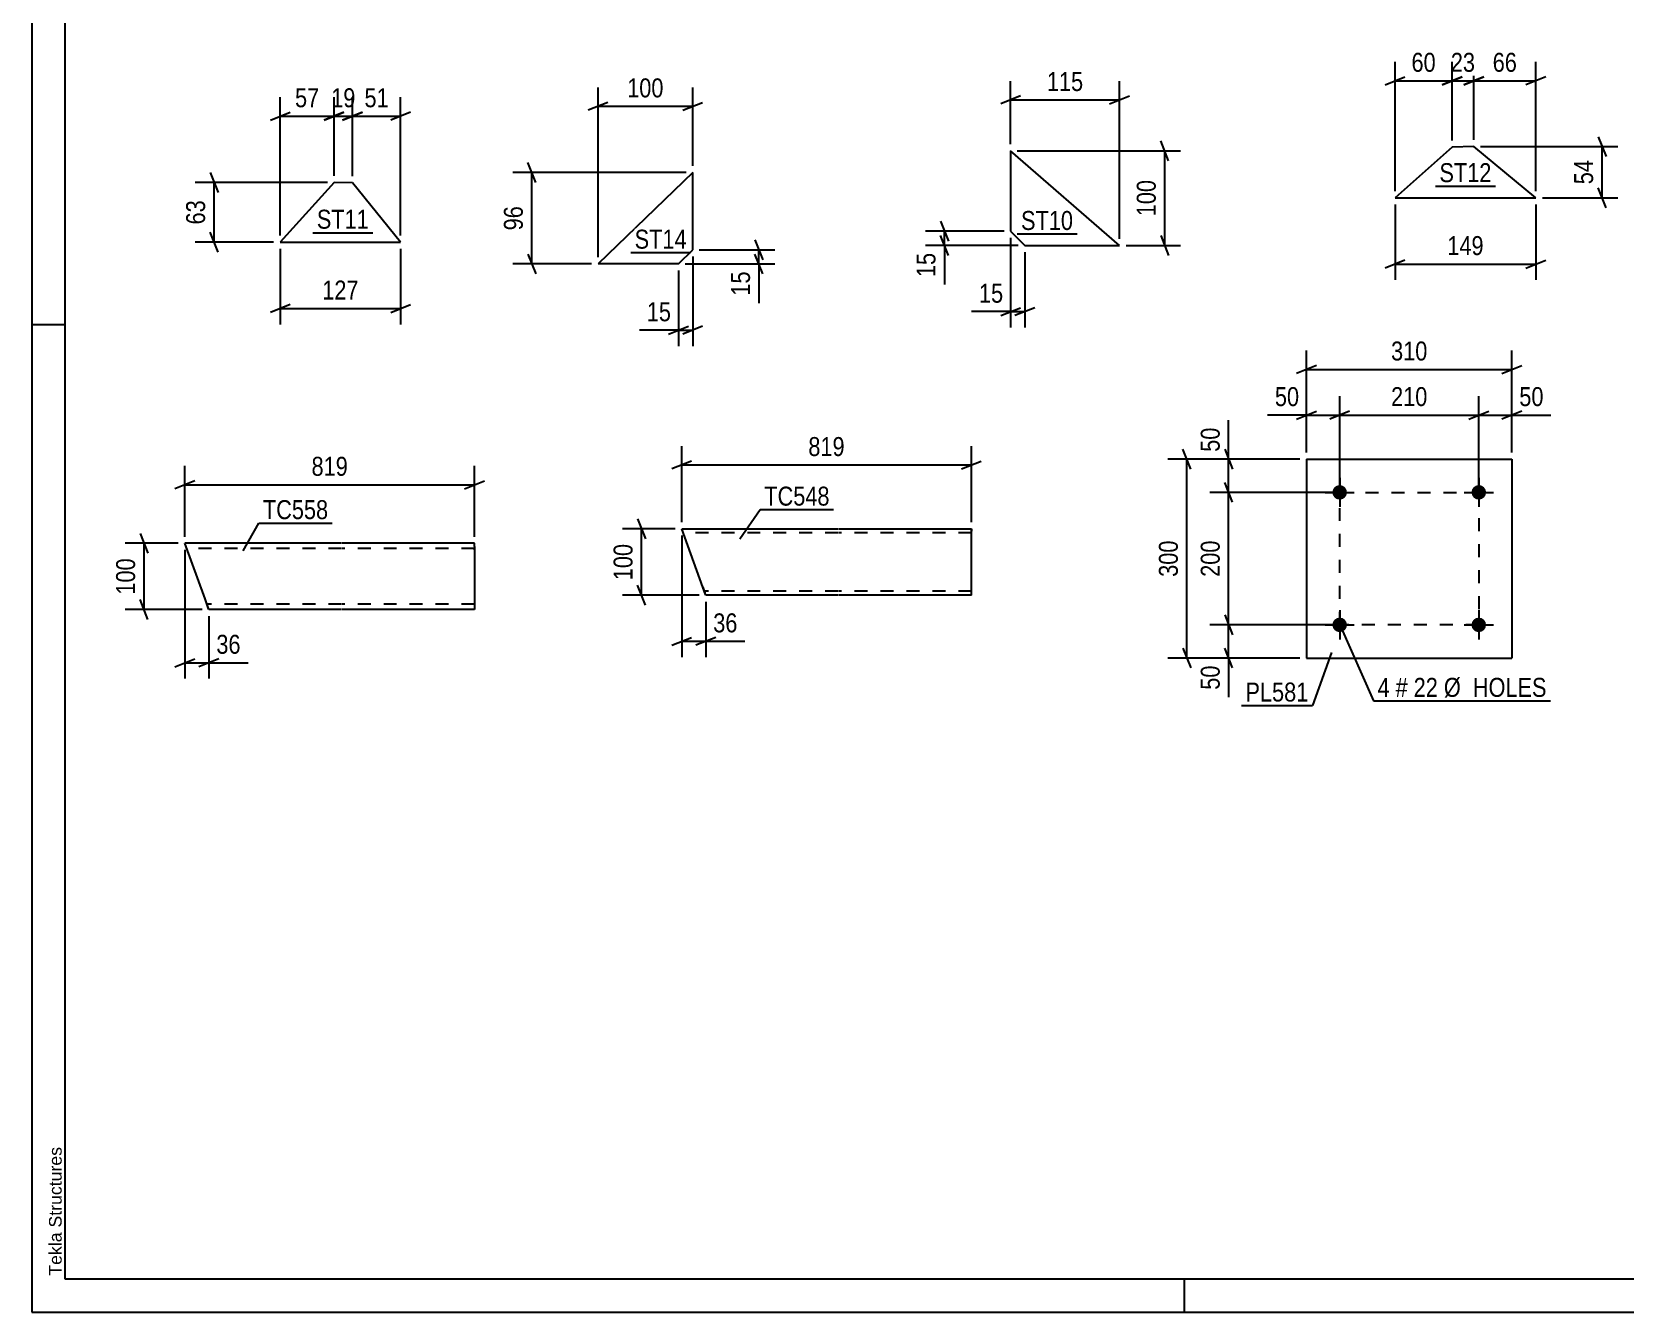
# Model space of a CAD drawing. Header units: millimetres. Extents: x 0 to 594, y 0 to 420.
# Drawn here: x 0 to 240.5, y 0 to 193.2 of the extents above; entities that cross this region are included whole.
import ezdxf

# ---------------------------------------------------------------- set-up
doc = ezdxf.new("R2010")
doc.units = ezdxf.units.MM
doc.linetypes.add('DXK_LINE_DOT2', pattern=[3.9198, 1.9599, -1.9599])
doc.styles.add('Arial', font='ARIAL.TTF', dxfattribs={"height": 0.2})
doc.styles.add('Arial Narrow', font='ARIALN.TTF', dxfattribs={"height": 0.2})

# ---------------------------------------------------------------- blocks, each defined once
blk = doc.blocks.new('Unknown-389636053-24719')
at = {"color": 5, "linetype": 'Continuous'}
for p, q in [((0, 420), (0, 0)), ((5, 415), (5, 5)), ((5, 149), (0, 149)), ((5, 5), (589, 5)), ((174, 0), (174, 5)), ((0, 0), (594, 0))]:
    blk.add_line(p, q, dxfattribs=at)
at = {"color": 174, "linetype": 'Continuous', "style": 'Arial'}
blk.add_text('Tekla Structures', height=1.9102, rotation=90, dxfattribs=at).set_placement((4.5, 5.5))
blk = doc.blocks.new('Part-389636053-25177 - 25176')
at = {"color": 2, "linetype": 'Continuous'}
for p, q in [((45.62, 170.49), (37.5, 161.47)), ((48.41, 170.42), (45.62, 170.49)), ((55.67, 161.47), (48.41, 170.42)), ((37.5, 161.47), (55.67, 161.47))]:
    blk.add_line(p, q, dxfattribs=at)
blk = doc.blocks.new('Part-389636053-25183 - 25182')
at = {"color": 2, "linetype": 'Continuous'}
for p, q in [((214.41, 175.84), (205.79, 168.18)), ((217.67, 175.9), (214.41, 175.84)), ((227.04, 168.18), (217.67, 175.9)), ((205.79, 168.18), (227.04, 168.18))]:
    blk.add_line(p, q, dxfattribs=at)
blk = doc.blocks.new('Part-389636053-25191 - 25190')
at = {"color": 2, "linetype": 'Continuous'}
for p, q in [((99.76, 171.98), (85.47, 158.19)), ((99.76, 160.33), (99.76, 171.98)), ((97.62, 158.19), (99.76, 160.33)), ((97.62, 158.19), (85.47, 158.19))]:
    blk.add_line(p, q, dxfattribs=at)
blk = doc.blocks.new('Part-389636053-57016 - 57015')
at = {"color": 2, "linetype": 'Continuous'}
for p, q in [((192.43, 128.72), (192.43, 98.72)), ((192.43, 128.72), (223.43, 128.72)), ((223.43, 128.72), (223.43, 98.72)), ((192.43, 98.72), (223.43, 98.72))]:
    blk.add_line(p, q, dxfattribs=at)
blk = doc.blocks.new('Bolt-389636053-57017 - 57015')
at = {"linetype": 'Continuous'}
for points in [[(198.53, 103.72, -1), (196.33, 103.72, -1)], [(219.53, 103.72, -1), (217.33, 103.72, -1)]]:
    blk.add_hatch(color=1, dxfattribs=at).paths.add_polyline_path(points)
at = {"color": 1, "linetype": 'Continuous'}
for p, q in [((197.43, 105.92), (197.43, 101.52)), ((218.43, 105.92), (218.43, 101.52)), ((195.23, 103.72), (199.63, 103.72)), ((216.23, 103.72), (220.63, 103.72))]:
    blk.add_line(p, q, dxfattribs=at)
blk = doc.blocks.new('Bolt-389636053-57018 - 57015')
at = {"linetype": 'Continuous'}
for points in [[(198.53, 123.72, -1), (196.33, 123.72, -1)], [(219.53, 123.72, -1), (217.33, 123.72, -1)]]:
    blk.add_hatch(color=1, dxfattribs=at).paths.add_polyline_path(points)
at = {"color": 1, "linetype": 'Continuous'}
for p, q in [((197.43, 125.92), (197.43, 121.52)), ((218.43, 125.92), (218.43, 121.52)), ((195.23, 123.72), (199.63, 123.72)), ((216.23, 123.72), (220.63, 123.72))]:
    blk.add_line(p, q, dxfattribs=at)
blk = doc.blocks.new('Part-389636053-50492 - 50491')
at = {"color": 2, "linetype": 'Continuous'}
for p, q in [((98.1, 118.2), (121.73, 118.2)), ((101.29, 109.4), (98.1, 118.2)), ((121.83, 118.2), (141.83, 118.2)), ((141.83, 108.2), (141.83, 118.2)), ((101.7, 108.29), (101.29, 109.4)), ((101.73, 108.2), (101.7, 108.29)), ((121.73, 108.2), (101.73, 108.2)), ((141.83, 108.2), (121.83, 108.2))]:
    blk.add_line(p, q, dxfattribs=at)
at = {"color": 7, "linetype": 'DXK_LINE_DOT2'}
for p, q in [((141.83, 118.2), (141.83, 117.85)), ((121.73, 117.6), (98.32, 117.6)), ((141.83, 117.6), (121.83, 117.6)), ((101.29, 109.4), (101.6, 108.55)), ((121.73, 108.8), (101.51, 108.8)), ((141.83, 108.8), (121.83, 108.8))]:
    blk.add_line(p, q, dxfattribs=at)
blk = doc.blocks.new('Part-389636053-25271 - 25270')
at = {"color": 2, "linetype": 'Continuous'}
for p, q in [((147.76, 175.27), (147.76, 163.13)), ((164.19, 160.99), (147.76, 175.27)), ((147.76, 163.13), (149.9, 160.99)), ((149.9, 160.99), (164.19, 160.99))]:
    blk.add_line(p, q, dxfattribs=at)
blk = doc.blocks.new('Part-389636053-50500 - 50499')
at = {"color": 2, "linetype": 'Continuous'}
for p, q in [((46.73, 116.03), (23.09, 116.03)), ((26.15, 107.63), (23.09, 116.03)), ((66.83, 116.03), (46.83, 116.03)), ((66.83, 115.57), (66.83, 116.03)), ((66.83, 115.57), (66.83, 115.05)), ((66.83, 115.05), (66.83, 107.63)), ((26.73, 106.03), (26.15, 107.63)), ((46.73, 106.03), (26.73, 106.03)), ((66.83, 106.03), (46.83, 106.03)), ((66.83, 107.63), (66.83, 106.03))]:
    blk.add_line(p, q, dxfattribs=at)
at = {"color": 7, "linetype": 'DXK_LINE_DOT2'}
for p, q in [((46.73, 115.23), (23.38, 115.23)), ((66.83, 115.23), (46.83, 115.23)), ((66.83, 115.05), (66.83, 115.17)), ((26.68, 106.16), (26.15, 107.63)), ((46.73, 106.83), (26.44, 106.83)), ((66.83, 106.83), (46.83, 106.83))]:
    blk.add_line(p, q, dxfattribs=at)
blk = doc.blocks.new('Rectangle-389636053-58300 - 57015')
at = {"color": 1, "linetype": 'DXK_LINE_DOT2'}
blk.add_lwpolyline([(197.43, 123.72), (218.43, 123.72), (218.43, 103.72), (197.43, 103.72), (197.43, 123.72)], close=True, dxfattribs=at)
blk = doc.blocks.new('StraightDimension-389636053-25798 - 25176')
at = {"color": 7, "linetype": 'Continuous'}
for p, q in [((45.62, 171.49), (45.62, 183.34)), ((48.41, 171.42), (48.41, 183.34)), ((44.12, 179.89), (47.12, 181.09)), ((45.62, 180.49), (48.41, 180.49)), ((49.91, 181.09), (46.91, 179.89))]:
    blk.add_line(p, q, dxfattribs=at)
at = {"color": 0}
blk.add_wipeout([(49.44, 181.24), (49.44, 185.44), (44.59, 185.44), (44.59, 181.24)], dxfattribs=at)
at = {"color": 3, "style": 'Arial Narrow'}
blk.add_text('19', height=2.863, dxfattribs=at).set_placement((45.19, 181.84))
blk = doc.blocks.new('StraightDimension-389636053-25811 - 25176')
at = {"color": 7, "linetype": 'Continuous'}
for p, q in [((26.9, 171.99), (28.1, 168.99)), ((44.62, 170.49), (24.65, 170.49)), ((27.5, 161.47), (27.5, 170.49)), ((36.5, 161.47), (24.65, 161.47)), ((28.1, 159.97), (26.9, 162.97))]:
    blk.add_line(p, q, dxfattribs=at)
at = {"color": 0}
blk.add_wipeout([(26.75, 168.41), (22.55, 168.41), (22.55, 163.55), (26.75, 163.55)], dxfattribs=at)
at = {"color": 3, "style": 'Arial Narrow'}
blk.add_text('63', height=2.863, rotation=90.0002, dxfattribs=at).set_placement((26.15, 164.15))
blk = doc.blocks.new('StraightDimension-389636053-25805 - 25176')
at = {"color": 7, "linetype": 'Continuous'}
for p, q in [((37.5, 160.47), (37.5, 149.07)), ((55.67, 160.47), (55.67, 149.07)), ((39, 152.07), (36, 150.87)), ((54.17, 150.87), (57.17, 152.07)), ((37.5, 151.47), (55.67, 151.47))]:
    blk.add_line(p, q, dxfattribs=at)
at = {"color": 0}
blk.add_wipeout([(49.93, 152.22), (49.93, 156.42), (43.24, 156.42), (43.24, 152.22)], dxfattribs=at)
at = {"color": 3, "style": 'Arial Narrow'}
blk.add_text('127', height=2.863, dxfattribs=at).set_placement((43.84, 152.82))
blk = doc.blocks.new('StraightDimension-389636053-25797 - 25176')
at = {"color": 7, "linetype": 'Continuous'}
for p, q in [((48.41, 171.42), (48.41, 183.34)), ((55.67, 162.47), (55.67, 183.34)), ((46.91, 179.89), (49.91, 181.09)), ((48.41, 180.49), (55.67, 180.49)), ((57.17, 181.09), (54.17, 179.89))]:
    blk.add_line(p, q, dxfattribs=at)
at = {"color": 0}
blk.add_wipeout([(54.47, 181.24), (54.47, 185.44), (49.61, 185.44), (49.61, 181.24)], dxfattribs=at)
at = {"color": 3, "style": 'Arial Narrow'}
blk.add_text('51', height=2.863, dxfattribs=at).set_placement((50.21, 181.84))
blk = doc.blocks.new('StraightDimension-389636053-25799 - 25176')
at = {"color": 7, "linetype": 'Continuous'}
for p, q in [((37.5, 162.47), (37.5, 183.34)), ((45.62, 171.49), (45.62, 183.34)), ((36, 179.89), (39, 181.09)), ((37.5, 180.49), (45.62, 180.49)), ((47.12, 181.09), (44.12, 179.89))]:
    blk.add_line(p, q, dxfattribs=at)
at = {"color": 0}
blk.add_wipeout([(43.99, 181.24), (43.99, 185.44), (39.13, 185.44), (39.13, 181.24)], dxfattribs=at)
at = {"color": 3, "style": 'Arial Narrow'}
blk.add_text('57', height=2.863, dxfattribs=at).set_placement((39.73, 181.84))
blk = doc.blocks.new('StraightDimension-389636053-25829 - 25182')
at = {"color": 7, "linetype": 'Continuous'}
for p, q in [((205.79, 167.18), (205.79, 155.78)), ((227.04, 167.18), (227.04, 155.78)), ((207.29, 158.78), (204.29, 157.58)), ((225.54, 157.58), (228.54, 158.78)), ((205.79, 158.18), (227.04, 158.18))]:
    blk.add_line(p, q, dxfattribs=at)
at = {"color": 0}
blk.add_wipeout([(219.76, 158.93), (219.76, 163.13), (213.08, 163.13), (213.08, 158.93)], dxfattribs=at)
at = {"color": 3, "style": 'Arial Narrow'}
blk.add_text('149', height=2.863, dxfattribs=at).set_placement((213.68, 159.53))
blk = doc.blocks.new('StraightDimension-389636053-25821 - 25182')
at = {"color": 7, "linetype": 'Continuous'}
for p, q in [((217.67, 176.9), (217.67, 188.69)), ((227.04, 169.18), (227.04, 188.69)), ((216.17, 185.24), (219.17, 186.44)), ((217.67, 185.84), (227.04, 185.84)), ((228.54, 186.44), (225.54, 185.24))]:
    blk.add_line(p, q, dxfattribs=at)
at = {"color": 0}
blk.add_wipeout([(224.78, 186.59), (224.78, 190.79), (219.93, 190.79), (219.93, 186.59)], dxfattribs=at)
at = {"color": 3, "style": 'Arial Narrow'}
blk.add_text('66', height=2.863, dxfattribs=at).set_placement((220.53, 187.19))
blk = doc.blocks.new('StraightDimension-389636053-25817 - 25182')
at = {"color": 7, "linetype": 'Continuous'}
for p, q in [((218.67, 175.9), (239.44, 175.9)), ((236.44, 177.4), (237.64, 174.4)), ((237.04, 168.18), (237.04, 175.9)), ((237.64, 166.68), (236.44, 169.68)), ((228.04, 168.18), (239.44, 168.18))]:
    blk.add_line(p, q, dxfattribs=at)
at = {"color": 0}
blk.add_wipeout([(236.29, 174.47), (232.09, 174.47), (232.09, 169.62), (236.29, 169.62)], dxfattribs=at)
at = {"color": 3, "style": 'Arial Narrow'}
blk.add_text('54', height=2.863, rotation=90.0002, dxfattribs=at).set_placement((235.69, 170.22))
blk = doc.blocks.new('StraightDimension-389636053-25822 - 25182')
at = {"color": 7, "linetype": 'Continuous'}
for p, q in [((214.41, 176.84), (214.41, 188.69)), ((217.67, 176.9), (217.67, 188.69)), ((212.91, 185.24), (215.91, 186.44)), ((214.41, 185.84), (217.67, 185.84)), ((219.17, 186.44), (216.17, 185.24))]:
    blk.add_line(p, q, dxfattribs=at)
at = {"color": 0}
blk.add_wipeout([(218.47, 186.59), (218.47, 190.79), (213.61, 190.79), (213.61, 186.59)], dxfattribs=at)
at = {"color": 3, "style": 'Arial Narrow'}
blk.add_text('23', height=2.863, dxfattribs=at).set_placement((214.21, 187.19))
blk = doc.blocks.new('StraightDimension-389636053-25823 - 25182')
at = {"color": 7, "linetype": 'Continuous'}
for p, q in [((205.79, 169.18), (205.79, 188.69)), ((214.41, 176.84), (214.41, 188.69)), ((204.29, 185.24), (207.29, 186.44)), ((205.79, 185.84), (214.41, 185.84)), ((215.91, 186.44), (212.91, 185.24))]:
    blk.add_line(p, q, dxfattribs=at)
at = {"color": 0}
blk.add_wipeout([(212.53, 186.59), (212.53, 190.79), (207.67, 190.79), (207.67, 186.59)], dxfattribs=at)
at = {"color": 3, "style": 'Arial Narrow'}
blk.add_text('60', height=2.863, dxfattribs=at).set_placement((208.27, 187.19))
blk = doc.blocks.new('StraightDimension-389636053-25845 - 25190')
at = {"color": 7, "linetype": 'Continuous'}
for p, q in [((76.07, 170.48), (74.87, 173.48)), ((98.76, 171.98), (72.62, 171.98)), ((75.47, 158.19), (75.47, 171.98)), ((74.87, 159.69), (76.07, 156.69)), ((84.47, 158.19), (72.62, 158.19))]:
    blk.add_line(p, q, dxfattribs=at)
at = {"color": 0}
blk.add_wipeout([(74.72, 167.51), (70.52, 167.51), (70.52, 162.66), (74.72, 162.66)], dxfattribs=at)
at = {"color": 3, "style": 'Arial Narrow'}
blk.add_text('96', height=2.863, rotation=90.0002, dxfattribs=at).set_placement((74.12, 163.26))
blk = doc.blocks.new('StraightDimension-389636053-25837 - 25190')
at = {"color": 7, "linetype": 'Continuous'}
for p, q in [((85.47, 159.19), (85.47, 184.83)), ((99.76, 172.98), (99.76, 184.83)), ((86.97, 182.58), (83.97, 181.38)), ((85.47, 181.98), (99.76, 181.98)), ((98.26, 181.38), (101.26, 182.58))]:
    blk.add_line(p, q, dxfattribs=at)
at = {"color": 0}
blk.add_wipeout([(95.96, 182.73), (95.96, 186.93), (89.27, 186.93), (89.27, 182.73)], dxfattribs=at)
at = {"color": 3, "style": 'Arial Narrow'}
blk.add_text('100', height=2.863, dxfattribs=at).set_placement((89.87, 183.33))
blk = doc.blocks.new('StraightDimension-389636053-25841 - 25190')
at = {"color": 7, "linetype": 'Continuous'}
for p, q in [((109.16, 161.83), (110.36, 158.83)), ((100.76, 160.33), (112.16, 160.33)), ((110.36, 156.69), (109.16, 159.69)), ((109.76, 158.19), (109.76, 160.33)), ((98.62, 158.19), (112.16, 158.19))]:
    blk.add_line(p, q, dxfattribs=at)
at = {"color": 0}
blk.add_wipeout([(109.01, 157.67), (104.81, 157.67), (104.81, 152.81), (109.01, 152.81)], dxfattribs=at)
at = {"color": 7, "linetype": 'Continuous'}
blk.add_line((109.76, 158.19), (109.76, 152.29), dxfattribs=at)
blk.add_line((109.76, 158.19), (109.76, 152.29), dxfattribs=at)
at = {"color": 3, "style": 'Arial Narrow'}
blk.add_text('15', height=2.863, rotation=90.0002, dxfattribs=at).set_placement((108.41, 153.41))
blk = doc.blocks.new('StraightDimension-389636053-25833 - 25190')
at = {"color": 7, "linetype": 'Continuous'}
for p, q in [((99.76, 159.33), (99.76, 145.79)), ((97.62, 157.19), (97.62, 145.79)), ((96.12, 147.59), (99.12, 148.79)), ((97.62, 148.19), (99.76, 148.19)), ((101.26, 148.79), (98.26, 147.59))]:
    blk.add_line(p, q, dxfattribs=at)
at = {"color": 0}
blk.add_wipeout([(97.09, 148.94), (97.09, 153.14), (92.23, 153.14), (92.23, 148.94)], dxfattribs=at)
at = {"color": 7, "linetype": 'Continuous'}
blk.add_line((97.62, 148.19), (91.71, 148.19), dxfattribs=at)
blk.add_line((97.62, 148.19), (91.71, 148.19), dxfattribs=at)
at = {"color": 3, "style": 'Arial Narrow'}
blk.add_text('15', height=2.863, dxfattribs=at).set_placement((92.83, 149.54))
blk = doc.blocks.new('StraightDimension-389636053-57197 - 57015')
at = {"color": 7, "linetype": 'Continuous'}
for p, q in [((181.27, 122.22), (180.07, 125.22)), ((196.43, 123.72), (177.82, 123.72)), ((180.67, 103.72), (180.67, 123.72)), ((196.43, 103.72), (177.82, 103.72)), ((180.07, 105.22), (181.27, 102.22))]:
    blk.add_line(p, q, dxfattribs=at)
at = {"color": 0}
blk.add_wipeout([(179.92, 117.06), (175.72, 117.06), (175.72, 110.37), (179.92, 110.37)], dxfattribs=at)
at = {"color": 3, "style": 'Arial Narrow'}
blk.add_text('200', height=2.863, rotation=90.0002, dxfattribs=at).set_placement((179.32, 110.97))
blk = doc.blocks.new('StraightDimension-389636053-57196 - 57015')
at = {"color": 7, "linetype": 'Continuous'}
for p, q in [((180.07, 130.22), (181.27, 127.22)), ((191.43, 128.72), (177.82, 128.72)), ((180.67, 123.72), (180.67, 128.72)), ((181.27, 122.22), (180.07, 125.22)), ((196.43, 123.72), (177.82, 123.72))]:
    blk.add_line(p, q, dxfattribs=at)
at = {"color": 0}
blk.add_wipeout([(179.92, 134.1), (175.72, 134.1), (175.72, 129.24), (179.92, 129.24)], dxfattribs=at)
at = {"color": 7, "linetype": 'Continuous'}
blk.add_line((180.67, 128.72), (180.67, 134.62), dxfattribs=at)
blk.add_line((180.67, 128.72), (180.67, 134.62), dxfattribs=at)
at = {"color": 3, "style": 'Arial Narrow'}
blk.add_text('50', height=2.863, rotation=90.0002, dxfattribs=at).set_placement((179.32, 129.84))
blk = doc.blocks.new('StraightDimension-389636053-57208 - 57015')
at = {"color": 7, "linetype": 'Continuous'}
for p, q in [((174.95, 127.22), (173.75, 130.22)), ((191.43, 128.72), (171.5, 128.72)), ((174.35, 98.72), (174.35, 128.72)), ((191.43, 98.72), (171.5, 98.72)), ((173.75, 100.22), (174.95, 97.22))]:
    blk.add_line(p, q, dxfattribs=at)
at = {"color": 0}
blk.add_wipeout([(173.6, 117.06), (169.4, 117.06), (169.4, 110.37), (173.6, 110.37)], dxfattribs=at)
at = {"color": 3, "style": 'Arial Narrow'}
blk.add_text('300', height=2.863, rotation=90.0002, dxfattribs=at).set_placement((173, 110.97))
blk = doc.blocks.new('StraightDimension-389636053-57198 - 57015')
at = {"color": 7, "linetype": 'Continuous'}
for p, q in [((196.43, 103.72), (177.82, 103.72)), ((180.07, 105.22), (181.27, 102.22)), ((180.67, 98.72), (180.67, 103.72)), ((191.43, 98.72), (177.82, 98.72)), ((181.27, 97.22), (180.07, 100.22))]:
    blk.add_line(p, q, dxfattribs=at)
at = {"color": 0}
blk.add_wipeout([(179.92, 98.19), (175.72, 98.19), (175.72, 93.33), (179.92, 93.33)], dxfattribs=at)
at = {"color": 7, "linetype": 'Continuous'}
blk.add_line((180.67, 98.72), (180.67, 92.81), dxfattribs=at)
blk.add_line((180.67, 98.72), (180.67, 92.81), dxfattribs=at)
at = {"color": 3, "style": 'Arial Narrow'}
blk.add_text('50', height=2.863, rotation=90.0002, dxfattribs=at).set_placement((179.32, 93.93))
blk = doc.blocks.new('StraightDimension-389636053-57228 - 57015')
at = {"color": 7, "linetype": 'Continuous'}
for p, q in [((192.43, 129.72), (192.43, 145.12)), ((223.43, 129.72), (223.43, 145.12)), ((193.93, 142.87), (190.93, 141.67)), ((192.43, 142.27), (223.43, 142.27)), ((221.93, 141.67), (224.93, 142.87))]:
    blk.add_line(p, q, dxfattribs=at)
at = {"color": 0}
blk.add_wipeout([(211.27, 143.02), (211.27, 147.22), (204.59, 147.22), (204.59, 143.02)], dxfattribs=at)
at = {"color": 3, "style": 'Arial Narrow'}
blk.add_text('310', height=2.863, dxfattribs=at).set_placement((205.19, 143.62))
blk = doc.blocks.new('StraightDimension-389636053-58258 - 57015')
at = {"color": 7, "linetype": 'Continuous'}
for p, q in [((218.43, 124.72), (218.43, 138.24)), ((223.43, 129.72), (223.43, 138.24)), ((216.93, 134.79), (219.93, 135.99)), ((218.43, 135.39), (223.43, 135.39)), ((224.93, 135.99), (221.93, 134.79))]:
    blk.add_line(p, q, dxfattribs=at)
at = {"color": 0}
blk.add_wipeout([(228.81, 136.14), (228.81, 140.34), (223.95, 140.34), (223.95, 136.14)], dxfattribs=at)
at = {"color": 7, "linetype": 'Continuous'}
blk.add_line((223.43, 135.39), (229.33, 135.39), dxfattribs=at)
blk.add_line((223.43, 135.39), (229.33, 135.39), dxfattribs=at)
at = {"color": 3, "style": 'Arial Narrow'}
blk.add_text('50', height=2.863, dxfattribs=at).set_placement((224.55, 136.74))
blk = doc.blocks.new('StraightDimension-389636053-58259 - 57015')
at = {"color": 7, "linetype": 'Continuous'}
for p, q in [((197.43, 124.72), (197.43, 138.24)), ((218.43, 124.72), (218.43, 138.24)), ((198.93, 135.99), (195.93, 134.79)), ((197.43, 135.39), (218.43, 135.39)), ((216.93, 134.79), (219.93, 135.99))]:
    blk.add_line(p, q, dxfattribs=at)
at = {"color": 0}
blk.add_wipeout([(211.27, 136.14), (211.27, 140.34), (204.59, 140.34), (204.59, 136.14)], dxfattribs=at)
at = {"color": 3, "style": 'Arial Narrow'}
blk.add_text('210', height=2.863, dxfattribs=at).set_placement((205.19, 136.74))
blk = doc.blocks.new('StraightDimension-389636053-58260 - 57015')
at = {"color": 7, "linetype": 'Continuous'}
for p, q in [((192.43, 129.72), (192.43, 138.24)), ((197.43, 124.72), (197.43, 138.24)), ((190.93, 134.79), (193.93, 135.99)), ((192.43, 135.39), (197.43, 135.39)), ((198.93, 135.99), (195.93, 134.79))]:
    blk.add_line(p, q, dxfattribs=at)
at = {"color": 0}
blk.add_wipeout([(191.9, 136.14), (191.9, 140.34), (187.05, 140.34), (187.05, 136.14)], dxfattribs=at)
at = {"color": 7, "linetype": 'Continuous'}
blk.add_line((192.43, 135.39), (186.52, 135.39), dxfattribs=at)
blk.add_line((192.43, 135.39), (186.52, 135.39), dxfattribs=at)
at = {"color": 3, "style": 'Arial Narrow'}
blk.add_text('50', height=2.863, dxfattribs=at).set_placement((187.65, 136.74))
blk = doc.blocks.new('StraightDimension-389636053-51096 - 50491')
at = {"color": 7, "linetype": 'Continuous'}
for p, q in [((97.1, 118.2), (89.18, 118.2)), ((91.43, 119.7), (92.63, 116.7)), ((92.03, 108.2), (92.03, 118.2)), ((92.63, 106.7), (91.43, 109.7)), ((100.73, 108.2), (89.18, 108.2))]:
    blk.add_line(p, q, dxfattribs=at)
at = {"color": 0}
blk.add_wipeout([(91.28, 116.54), (87.08, 116.54), (87.08, 109.86), (91.28, 109.86)], dxfattribs=at)
at = {"color": 3, "style": 'Arial Narrow'}
blk.add_text('100', height=2.863, rotation=90.0002, dxfattribs=at).set_placement((90.68, 110.46))
blk = doc.blocks.new('StraightDimension-389636053-51072 - 50491')
at = {"color": 7, "linetype": 'Continuous'}
for p, q in [((98.1, 119.2), (98.1, 130.7)), ((141.83, 119.2), (141.83, 130.7)), ((99.6, 128.45), (96.6, 127.25)), ((98.1, 127.85), (141.83, 127.85)), ((140.33, 127.25), (143.33, 128.45))]:
    blk.add_line(p, q, dxfattribs=at)
at = {"color": 0}
blk.add_wipeout([(123.31, 128.6), (123.31, 132.8), (116.62, 132.8), (116.62, 128.6)], dxfattribs=at)
at = {"color": 3, "style": 'Arial Narrow'}
blk.add_text('819', height=2.863, dxfattribs=at).set_placement((117.22, 129.2))
blk = doc.blocks.new('StraightDimension-389636053-51083 - 50491')
at = {"color": 7, "linetype": 'Continuous'}
for p, q in [((98.1, 117.2), (98.1, 98.84)), ((101.73, 107.2), (101.73, 98.84)), ((96.6, 100.64), (99.6, 101.84)), ((98.1, 101.24), (101.73, 101.24)), ((103.23, 101.84), (100.23, 100.64))]:
    blk.add_line(p, q, dxfattribs=at)
at = {"color": 0}
blk.add_wipeout([(107.11, 101.99), (107.11, 106.19), (102.26, 106.19), (102.26, 101.99)], dxfattribs=at)
at = {"color": 7, "linetype": 'Continuous'}
blk.add_line((101.73, 101.24), (107.64, 101.24), dxfattribs=at)
blk.add_line((101.73, 101.24), (107.64, 101.24), dxfattribs=at)
at = {"color": 3, "style": 'Arial Narrow'}
blk.add_text('36', height=2.863, dxfattribs=at).set_placement((102.86, 102.59))
blk = doc.blocks.new('StraightDimension-389636053-25953 - 25270')
at = {"color": 7, "linetype": 'Continuous'}
for p, q in [((171.61, 173.77), (170.41, 176.77)), ((148.76, 175.27), (173.41, 175.27)), ((171.01, 160.99), (171.01, 175.27)), ((170.41, 162.49), (171.61, 159.49)), ((165.19, 160.99), (173.41, 160.99))]:
    blk.add_line(p, q, dxfattribs=at)
at = {"color": 0}
blk.add_wipeout([(170.26, 171.47), (166.06, 171.47), (166.06, 164.79), (170.26, 164.79)], dxfattribs=at)
at = {"color": 3, "style": 'Arial Narrow'}
blk.add_text('100', height=2.863, rotation=90.0002, dxfattribs=at).set_placement((169.66, 165.39))
blk = doc.blocks.new('StraightDimension-389636053-25945 - 25270')
at = {"color": 7, "linetype": 'Continuous'}
for p, q in [((147.76, 176.27), (147.76, 185.79)), ((164.19, 161.99), (164.19, 185.79)), ((149.26, 183.54), (146.26, 182.34)), ((147.76, 182.94), (164.19, 182.94)), ((162.69, 182.34), (165.69, 183.54))]:
    blk.add_line(p, q, dxfattribs=at)
at = {"color": 0}
blk.add_wipeout([(159.32, 183.69), (159.32, 187.89), (152.63, 187.89), (152.63, 183.69)], dxfattribs=at)
at = {"color": 3, "style": 'Arial Narrow'}
blk.add_text('115', height=2.863, dxfattribs=at).set_placement((153.23, 184.29))
blk = doc.blocks.new('StraightDimension-389636053-25949 - 25270')
at = {"color": 7, "linetype": 'Continuous'}
for p, q in [((137.16, 164.63), (138.36, 161.63)), ((146.76, 163.13), (134.91, 163.13)), ((138.36, 159.49), (137.16, 162.49)), ((137.76, 160.99), (137.76, 163.13)), ((148.9, 160.99), (134.91, 160.99))]:
    blk.add_line(p, q, dxfattribs=at)
at = {"color": 0}
blk.add_wipeout([(137.01, 160.46), (132.81, 160.46), (132.81, 155.61), (137.01, 155.61)], dxfattribs=at)
at = {"color": 7, "linetype": 'Continuous'}
blk.add_line((137.76, 160.99), (137.76, 155.08), dxfattribs=at)
blk.add_line((137.76, 160.99), (137.76, 155.08), dxfattribs=at)
at = {"color": 3, "style": 'Arial Narrow'}
blk.add_text('15', height=2.863, rotation=90.0002, dxfattribs=at).set_placement((136.41, 156.21))
blk = doc.blocks.new('StraightDimension-389636053-25941 - 25270')
at = {"color": 7, "linetype": 'Continuous'}
for p, q in [((147.76, 162.13), (147.76, 148.59)), ((149.9, 159.99), (149.9, 148.59)), ((146.26, 150.39), (149.26, 151.59)), ((151.4, 151.59), (148.4, 150.39)), ((147.76, 150.99), (149.9, 150.99))]:
    blk.add_line(p, q, dxfattribs=at)
at = {"color": 0}
blk.add_wipeout([(147.24, 151.74), (147.24, 155.94), (142.38, 155.94), (142.38, 151.74)], dxfattribs=at)
at = {"color": 7, "linetype": 'Continuous'}
blk.add_line((147.76, 150.99), (141.85, 150.99), dxfattribs=at)
blk.add_line((147.76, 150.99), (141.85, 150.99), dxfattribs=at)
at = {"color": 3, "style": 'Arial Narrow'}
blk.add_text('15', height=2.863, dxfattribs=at).set_placement((142.98, 152.34))
blk = doc.blocks.new('StraightDimension-389636053-51054 - 50499')
at = {"color": 7, "linetype": 'Continuous'}
for p, q in [((23.09, 115.03), (23.09, 95.61)), ((26.73, 105.03), (26.73, 95.61)), ((21.59, 97.41), (24.59, 98.61)), ((23.09, 98.01), (26.73, 98.01)), ((28.23, 98.61), (25.23, 97.41))]:
    blk.add_line(p, q, dxfattribs=at)
at = {"color": 0}
blk.add_wipeout([(32.11, 98.76), (32.11, 102.96), (27.25, 102.96), (27.25, 98.76)], dxfattribs=at)
at = {"color": 7, "linetype": 'Continuous'}
blk.add_line((26.73, 98.01), (32.63, 98.01), dxfattribs=at)
blk.add_line((26.73, 98.01), (32.63, 98.01), dxfattribs=at)
at = {"color": 3, "style": 'Arial Narrow'}
blk.add_text('36', height=2.863, dxfattribs=at).set_placement((27.85, 99.36))
blk = doc.blocks.new('StraightDimension-389636053-51025 - 50499')
at = {"color": 7, "linetype": 'Continuous'}
for p, q in [((23.09, 117.03), (23.09, 127.72)), ((66.83, 117.03), (66.83, 127.72)), ((24.59, 125.47), (21.59, 124.27)), ((65.33, 124.27), (68.33, 125.47)), ((23.09, 124.87), (66.83, 124.87))]:
    blk.add_line(p, q, dxfattribs=at)
at = {"color": 0}
blk.add_wipeout([(48.3, 125.62), (48.3, 129.82), (41.62, 129.82), (41.62, 125.62)], dxfattribs=at)
at = {"color": 3, "style": 'Arial Narrow'}
blk.add_text('819', height=2.863, dxfattribs=at).set_placement((42.22, 126.22))
blk = doc.blocks.new('StraightDimension-389636053-51036 - 50499')
at = {"color": 7, "linetype": 'Continuous'}
for p, q in [((22.09, 116.03), (14.08, 116.03)), ((16.33, 117.53), (17.53, 114.53)), ((16.93, 106.03), (16.93, 116.03)), ((25.73, 106.03), (14.08, 106.03)), ((17.53, 104.53), (16.33, 107.53))]:
    blk.add_line(p, q, dxfattribs=at)
at = {"color": 0}
blk.add_wipeout([(16.18, 114.38), (11.98, 114.38), (11.98, 107.69), (16.18, 107.69)], dxfattribs=at)
at = {"color": 3, "style": 'Arial Narrow'}
blk.add_text('100', height=2.863, rotation=90.0002, dxfattribs=at).set_placement((15.58, 108.29))
blk = doc.blocks.new('Mark-389636053-26035 - 25176')
at = {"color": 0}
blk.add_wipeout([(50.88, 163.51), (50.88, 166.51), (43.02, 166.51), (43.02, 163.51)], dxfattribs=at)
blk.add_wipeout([(50.88, 163.51), (50.88, 166.51), (43.02, 166.51), (43.02, 163.51)], dxfattribs=at)
at = {"color": 30, "linetype": 'Continuous'}
blk.add_line((42.42, 162.91), (51.48, 162.91), dxfattribs=at)
at = {"color": 3, "style": 'Arial Narrow'}
blk.add_text('ST11', height=2.863, dxfattribs=at).set_placement((43.02, 163.51))
blk = doc.blocks.new('Mark-389636053-26038 - 25182')
at = {"color": 0}
blk.add_wipeout([(220.35, 170.54), (220.35, 173.54), (212.49, 173.54), (212.49, 170.54)], dxfattribs=at)
blk.add_wipeout([(220.35, 170.54), (220.35, 173.54), (212.49, 173.54), (212.49, 170.54)], dxfattribs=at)
at = {"color": 30, "linetype": 'Continuous'}
blk.add_line((211.89, 169.94), (220.95, 169.94), dxfattribs=at)
at = {"color": 3, "style": 'Arial Narrow'}
blk.add_text('ST12', height=2.863, dxfattribs=at).set_placement((212.49, 170.54))
blk = doc.blocks.new('Mark-389636053-26041 - 25190')
at = {"color": 0}
blk.add_wipeout([(98.85, 160.5), (98.85, 163.5), (91, 163.5), (91, 160.5)], dxfattribs=at)
blk.add_wipeout([(98.85, 160.5), (98.85, 163.5), (91, 163.5), (91, 160.5)], dxfattribs=at)
at = {"color": 30, "linetype": 'Continuous'}
blk.add_line((90.4, 159.9), (99.45, 159.9), dxfattribs=at)
at = {"color": 3, "style": 'Arial Narrow'}
blk.add_text('ST14', height=2.863, dxfattribs=at).set_placement((91, 160.5))
blk = doc.blocks.new('MarkSet-389636053-58173 - 57015')
at = {"color": 0}
blk.add_wipeout([(204.97, 92.86), (204.97, 95.86), (203.15, 95.86), (203.15, 92.86)], dxfattribs=at)
blk.add_wipeout([(204.97, 92.86), (204.97, 95.86), (203.15, 95.86), (203.15, 92.86)], dxfattribs=at)
at = {"color": 7, "linetype": 'Continuous'}
blk.add_line((197.43, 103.72), (202.55, 92.26), dxfattribs=at)
at = {"color": 0}
blk.add_wipeout([(207.7, 92.86), (207.7, 95.86), (205.87, 95.86), (205.87, 92.86)], dxfattribs=at)
blk.add_wipeout([(207.7, 92.86), (207.7, 95.86), (205.87, 95.86), (205.87, 92.86)], dxfattribs=at)
at = {"color": 3, "style": 'Arial Narrow'}
blk.add_text('4', height=2.86, dxfattribs=at).set_placement((203.15, 92.86))
at = {"color": 0}
blk.add_wipeout([(212.26, 92.86), (212.26, 95.86), (208.6, 95.86), (208.6, 92.86)], dxfattribs=at)
blk.add_wipeout([(212.26, 92.86), (212.26, 95.86), (208.6, 95.86), (208.6, 92.86)], dxfattribs=at)
at = {"color": 3, "style": 'Arial Narrow'}
blk.add_text('#', height=2.86, dxfattribs=at).set_placement((205.87, 92.86))
at = {"color": 0}
blk.add_wipeout([(228.68, 92.86), (228.68, 95.86), (213.16, 95.86), (213.16, 92.86)], dxfattribs=at)
blk.add_wipeout([(228.68, 92.86), (228.68, 95.86), (213.16, 95.86), (213.16, 92.86)], dxfattribs=at)
at = {"color": 7, "linetype": 'Continuous'}
blk.add_line((202.55, 92.26), (229.28, 92.26), dxfattribs=at)
at = {"color": 3, "style": 'Arial Narrow'}
for s, p in [('22', (208.6, 92.86)), ('Ø  HOLES', (213.16, 92.86))]:
    blk.add_text(s, height=2.863, dxfattribs=at).set_placement(p)
blk = doc.blocks.new('Mark-389636053-57345 - 57015')
at = {"color": 0}
blk.add_wipeout([(192.72, 92.15), (192.72, 95.15), (183.21, 95.15), (183.21, 92.15)], dxfattribs=at)
blk.add_wipeout([(192.72, 92.15), (192.72, 95.15), (183.21, 95.15), (183.21, 92.15)], dxfattribs=at)
at = {"color": 30, "linetype": 'Continuous'}
for p in [(196.22, 99.53), (182.61, 91.55)]:
    blk.add_line(p, (193.32, 91.55), dxfattribs=at)
at = {"color": 3, "style": 'Arial Narrow'}
blk.add_text('PL581', height=2.863, dxfattribs=at).set_placement((183.21, 92.15))
blk = doc.blocks.new('Mark-389636053-51115 - 50491')
at = {"color": 0}
blk.add_wipeout([(120.43, 121.72), (120.43, 124.72), (110.57, 124.72), (110.57, 121.72)], dxfattribs=at)
blk.add_wipeout([(120.43, 121.72), (120.43, 124.72), (110.57, 124.72), (110.57, 121.72)], dxfattribs=at)
at = {"color": 30, "linetype": 'Continuous'}
for p, q in [((106.86, 116.73), (109.97, 121.12)), ((109.97, 121.12), (121.03, 121.12))]:
    blk.add_line(p, q, dxfattribs=at)
at = {"color": 3, "style": 'Arial Narrow'}
blk.add_text('TC548', height=2.863, dxfattribs=at).set_placement((110.57, 121.72))
blk = doc.blocks.new('Mark-389636053-26065 - 25270')
at = {"color": 0}
blk.add_wipeout([(157.18, 163.32), (157.18, 166.32), (149.33, 166.32), (149.33, 163.32)], dxfattribs=at)
blk.add_wipeout([(157.18, 163.32), (157.18, 166.32), (149.33, 166.32), (149.33, 163.32)], dxfattribs=at)
at = {"color": 30, "linetype": 'Continuous'}
blk.add_line((148.73, 162.72), (157.78, 162.72), dxfattribs=at)
at = {"color": 3, "style": 'Arial Narrow'}
blk.add_text('ST10', height=2.863, dxfattribs=at).set_placement((149.33, 163.32))
blk = doc.blocks.new('Mark-389636053-51112 - 50499')
at = {"color": 0}
blk.add_wipeout([(44.75, 119.68), (44.75, 122.68), (34.88, 122.68), (34.88, 119.68)], dxfattribs=at)
blk.add_wipeout([(44.75, 119.68), (44.75, 122.68), (34.88, 122.68), (34.88, 119.68)], dxfattribs=at)
at = {"color": 30, "linetype": 'Continuous'}
for p, q in [((31.92, 114.88), (34.28, 119.08)), ((34.28, 119.08), (45.35, 119.08))]:
    blk.add_line(p, q, dxfattribs=at)
at = {"color": 3, "style": 'Arial Narrow'}
blk.add_text('TC558', height=2.863, dxfattribs=at).set_placement((34.88, 119.68))

msp = doc.modelspace()

# ---------------------------------------------------------------- block references
for name in ['Unknown-389636053-24719', 'Part-389636053-25183 - 25182', 'Part-389636053-25271 - 25270', 'Part-389636053-25191 - 25190', 'Part-389636053-25177 - 25176', 'Part-389636053-57016 - 57015', 'Bolt-389636053-57018 - 57015', 'Rectangle-389636053-58300 - 57015', 'Part-389636053-50492 - 50491', 'Part-389636053-50500 - 50499', 'Bolt-389636053-57017 - 57015']:
    msp.add_blockref(name, (0, 0))

# ---------------------------------------------------------------- next in the draw order: block references
for name in ['StraightDimension-389636053-25821 - 25182', 'StraightDimension-389636053-25798 - 25176', 'StraightDimension-389636053-25953 - 25270', 'StraightDimension-389636053-25845 - 25190', 'StraightDimension-389636053-25829 - 25182', 'StraightDimension-389636053-51025 - 50499', 'StraightDimension-389636053-57197 - 57015', 'StraightDimension-389636053-51096 - 50491', 'StraightDimension-389636053-51054 - 50499']:
    msp.add_blockref(name, (0, 0))

# ---------------------------------------------------------------- next in the draw order: block references
for name in ['StraightDimension-389636053-25945 - 25270', 'StraightDimension-389636053-25797 - 25176', 'StraightDimension-389636053-25837 - 25190', 'StraightDimension-389636053-25817 - 25182', 'StraightDimension-389636053-25811 - 25176', 'StraightDimension-389636053-51072 - 50491', 'StraightDimension-389636053-57196 - 57015', 'Mark-389636053-51112 - 50499', 'StraightDimension-389636053-51036 - 50499', 'StraightDimension-389636053-51083 - 50491']:
    msp.add_blockref(name, (0, 0))

# ---------------------------------------------------------------- next in the draw order: block references
for name in ['StraightDimension-389636053-25822 - 25182', 'StraightDimension-389636053-25799 - 25176', 'StraightDimension-389636053-25949 - 25270', 'StraightDimension-389636053-25841 - 25190', 'StraightDimension-389636053-25805 - 25176', 'StraightDimension-389636053-57208 - 57015', 'Mark-389636053-51115 - 50491']:
    msp.add_blockref(name, (0, 0))

# ---------------------------------------------------------------- next in the draw order: block references
for name in ['StraightDimension-389636053-25823 - 25182', 'Mark-389636053-26035 - 25176', 'StraightDimension-389636053-25941 - 25270', 'StraightDimension-389636053-25833 - 25190', 'StraightDimension-389636053-57228 - 57015', 'StraightDimension-389636053-57198 - 57015']:
    msp.add_blockref(name, (0, 0))

# ---------------------------------------------------------------- next in the draw order: block references
for name in ['Mark-389636053-26038 - 25182', 'Mark-389636053-26065 - 25270', 'Mark-389636053-26041 - 25190', 'StraightDimension-389636053-58258 - 57015', 'MarkSet-389636053-58173 - 57015', 'Mark-389636053-57345 - 57015']:
    msp.add_blockref(name, (0, 0))

# ---------------------------------------------------------------- next in the draw order: block references
msp.add_blockref('StraightDimension-389636053-58259 - 57015', (0, 0))

# ---------------------------------------------------------------- next in the draw order: block references
msp.add_blockref('StraightDimension-389636053-58260 - 57015', (0, 0))

doc.saveas('drawing.dxf')
